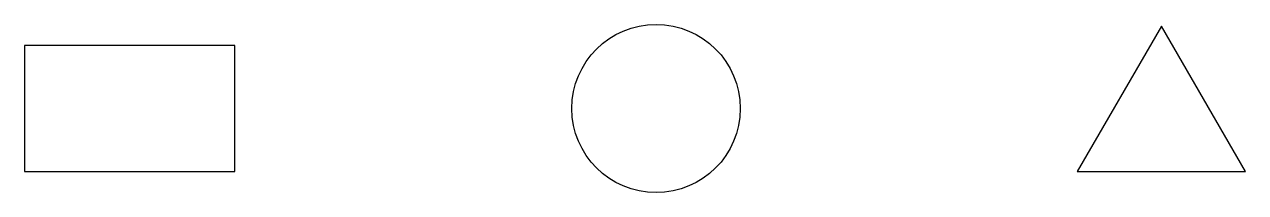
# Model space of a CAD drawing. Header units: metres. Extents: x 10 to 39, y 9.5 to 13.5.
import ezdxf

# ---------------------------------------------------------------- set-up
doc = ezdxf.new("R2010")
doc.units = ezdxf.units.M

msp = doc.modelspace()

# ---------------------------------------------------------------- linework, layer by layer
for points in [[(35, 10), (39, 10), (37, 13.46), (35, 10)], [(10, 10), (15, 10), (15, 13), (10, 13), (10, 10)]]:
    msp.add_lwpolyline(points)
msp.add_circle((25, 11.5), 2)

doc.saveas('drawing.dxf')
